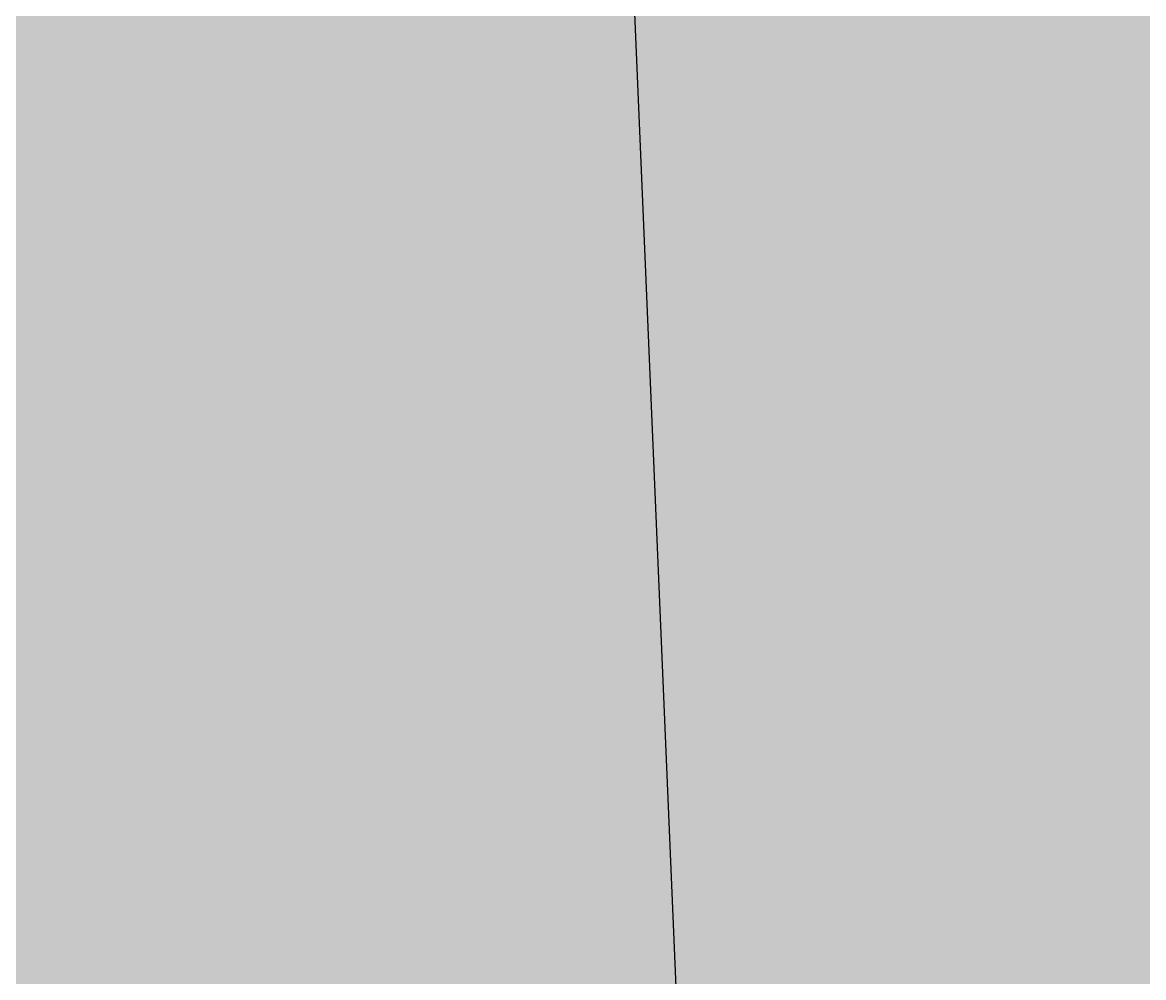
# Model space of a CAD drawing. Header units: millimetres. Extents: x 457 to 3457, y 154 to 6041.
# Drawn here: x 2173.14294 to 2173.19004, y 812.23355 to 812.27367 of the extents above; entities that cross this region are included whole.
import ezdxf

# ---------------------------------------------------------------- set-up
doc = ezdxf.new("R2010")
doc.units = ezdxf.units.MM
doc.layers.add('Background', color=7, linetype='Continuous')
doc.layers.add('Lines Runway', color=7, linetype='Continuous')

# ---------------------------------------------------------------- blocks, each defined once
blk = doc.blocks.new('TOT')
at = {"layer": 'Background', "true_color": 0x939495}
h = blk.add_hatch(color=252, dxfattribs=at)
h.dxf.hatch_style = 1
h.paths.add_polyline_path([(385.731342, -1843.484721), (362.389362, -1843.484721), (362.835935, -1853.96398)])
h.paths.add_polyline_path([(362.176287, -1838.484721), (349.603943, -1848.204277, -0.149217), (362.176287, -1843.484721), (362.389362, -1843.484721)])
h = blk.add_hatch(color=252, dxfattribs=at)
h.dxf.hatch_style = 1
h.paths.add_polyline_path([(340.621232, -1919.384811), (351.121232, -1919.384811), (351.121232, -1866.439288, -0.395918), (362.835935, -1853.96398), (362.389362, -1843.484721), (362.176287, -1843.484721, 0.395918), (340.621232, -1866.439288)])
at = {"layer": 'Lines Runway', "true_color": 0x636466, "transparency": 33554687}
h = blk.add_hatch(color=251, dxfattribs=at)
h.dxf.hatch_style = 1
h.paths.add_polyline_path([(508.731359, -271.64544, -0.718052), (550.032435, -257.714517, -0.015992), (568.131342, -283.138626), (568.131342, -231.021453, -0.125286), (508.731359, 2.315269), (508.731359, 336.469255, -0.718052), (550.032435, 350.400178, -0.015992), (568.131342, 324.976069), (568.131342, 375.803155, -0.056383), (526.837159, 477.445377), (466.231342, 477.445377, 0.40957), (496.235248, 506.961192, -0.296822), (514.534847, 534.103062, -0.038613), (508.731359, 609.139877), (508.731359, 758.989578, -0.767327), (551.649943, 770.489578), (584.351739, 713.848405, -0.005593), (589.704162, 704.333513), (593.412086, 723.155464), (523.165122, 844.826775, 0.048512), (514.722279, 856.639307, 0.181323), (496.231342, 807.326775, 0.414214), (421.231342, 882.326775), (383.731342, 882.326775), (383.731342, 869.826815), (383.731342, -370.99458), (-565.753347, -370.99458), (-565.753347, 2367.986699), (-689.753347, 2367.986699), (-689.753347, 2356.486699), (-614.753347, 2356.486699, -0.414214), (-577.253347, 2318.986699), (-577.439375, 732.988703, 0.414214), (-614.939375, 770.488703), (-619.939375, 770.488703, 0.38532), (-657.253347, 736.719318), (-657.439375, 732.988703, 0.488027), (-689.753347, 758.210395), (-689.753347, 724.855303, -0.386601), (-668.939375, 701.959424), (-668.939375, 536.13596), (-668.939375, 351.909554), (-668.939375, 167.683149), (-668.939375, 1.859685, -0.386601), (-689.753347, -21.036194), (-689.753347, -93.233474), (-672.154766, -123.715112, -0.131652), (-668.939375, -135.715112), (-668.939375, -183.61317), (-668.753347, -679.300278), (-668.753347, -845.123742, -0.388936), (-689.753347, -868.03662), (-689.753347, -916.894691), (-663.952077, -961.583801), (-645.753347, -993.104926), (-645.753347, -951.153021, -0.414214), (-619.753347, -925.153021), (-614.753347, -925.153021, -0.414214), (-588.753347, -951.153021), (-588.753347, -1235.513301), (-588.753347, -1275.513301, -0.414214), (-608.753347, -1295.513301), (-645.753347, -1295.513301), (-645.753347, -993.104926), (-689.753347, -916.894691), (-689.753347, -939.894691), (-671.968738, -970.698538, -0.131652), (-668.753347, -982.698538), (-668.753347, -1235.513301, -0.219217), (-689.753347, -1281.109353), (-689.753347, -1307.013301), (-607.253347, -1307.013301, 0.414214), (-577.253347, -1277.013301, 0.414214), (-547.253347, -1307.013301), (-352.821021, -1307.013301, 0.414214), (-322.821021, -1277.013301), (-322.821021, -943.653021), (-322.821021, -383.49458), (328.121232, -383.49458), (328.121232, -939.775731), (328.121232, -944.921309, 0.414214), (358.121232, -974.921309, 0.414214), (328.121232, -1004.921309), (328.121232, -1554.030097, 0.414218), (358.121699, -1584.030097), (366.23181, -1584.030097, 0.414211), (396.231342, -1554.029943), (396.231342, -1004.921136, 0.414212), (366.231342, -974.921309, 0.414215), (396.231342, -944.921134), (396.231342, -1004.921309), (396.231342, -1554.030097, 0.414214), (426.231342, -1584.030097), (466.231342, -1584.030097, 0.414214), (496.231342, -1554.030097), (496.231342, -1004.921309), (496.231342, -969.416206, 0.108351), (504.891596, -959.921309), (568.131342, -850.386856), (568.131342, -823.446094, -0.015992), (550.032435, -848.870203, -0.718052), (508.731359, -834.93928)])
h.paths.add_polyline_path([(383.731342, -939.42115, -0.39592), (362.176287, -962.375875, -0.395918), (340.621232, -939.421309), (340.621232, -395.99458), (383.731342, -395.99458)], flags=16)
h.paths.add_polyline_path([(406.688666, -588.79236, -0.414214), (429.688666, -565.79236), (458.689221, -565.79236, -0.414214), (481.689221, -588.79236), (481.689221, -939.421309, -0.414214), (458.689221, -962.421309), (429.688666, -962.421309, -0.414214), (406.688666, -939.421309)], flags=16)
h.paths.add_polyline_path([(406.688666, -517.79236), (406.688666, -167.163412, -0.414214), (429.688666, -144.163412), (458.689221, -144.163412, -0.414214), (481.689221, -167.163412), (481.689221, -517.79236, -0.414214), (458.689221, -540.79236), (429.688666, -540.79236, -0.414214)], flags=16)
h.paths.add_polyline_path([(383.731342, -1010.421309), (383.731342, -1548.530097, -0.395918), (362.176287, -1571.484664, -0.395918), (340.621232, -1548.530097), (340.621232, -1010.421309, -0.395918), (362.176287, -987.466742, -0.395918)], flags=16)
h.paths.add_polyline_path([(431.731342, -987.421309), (458.689141, -987.421309, -0.414215), (481.689221, -1010.421309), (481.689221, -1548.356712, -0.415314), (458.602691, -1571.530097), (431.731342, -1571.530097, -0.414214), (408.731342, -1548.530097), (408.731342, -1518.530058), (408.731342, -1010.421309, -0.414214)], flags=16)
h.paths.add_polyline_path([(466.231342, -131.663412), (478.910834, -131.663412, -0.155096), (496.231342, -137.168514), (496.231342, -101.663411, -0.414214)], flags=16)
h.paths.add_polyline_path([(409.644739, 441.945377), (408.731342, -96.163412, 0.414214), (431.731342, -119.163412), (460.731897, -119.163412, 0.414214), (483.731897, -96.163412), (483.731897, 412.908285, 0.411006), (432.2654, 464.942249, 0.409391)], flags=16)
h.paths.add_polyline_path([(-335.321021, -902.153021), (-542.753347, -902.153021, -0.414214), (-565.753347, -879.153021), (-565.753347, -395.99458), (-335.321021, -395.99458)], flags=16)
h.paths.add_polyline_path([(-335.321021, -948.153021), (-335.321021, -1272.513301, -0.414214), (-358.321021, -1295.513301), (-542.753347, -1295.513301, -0.414214), (-565.753347, -1272.513301), (-565.753347, -948.153021, -0.414214), (-542.753347, -925.153021), (-358.321021, -925.153021, -0.414214)], flags=16)
h.paths.add_polyline_path([(-614.753347, -902.153021), (-619.753347, -902.153021, -0.414214), (-645.753347, -876.153021), (-645.753347, -101.064945, -0.379575), (-619.939375, -78.169594), (-614.939375, -78.169594, -0.414214), (-588.939375, -104.169594), (-588.75335, -876.14049, -0.414355)], flags=16)
h.paths.add_polyline_path([(-614.939375, -55.169594), (-619.939375, -55.169594, -0.379575), (-645.753347, -32.274243), (-645.753347, 736.093352, -0.379575), (-619.939375, 758.988703), (-614.939375, 758.988703, -0.414214), (-588.939375, 732.988703), (-588.939375, -29.169594, -0.414214)], flags=16)
h.paths.add_polyline_path([(408.731342, 512.945377), (408.731342, 846.826815, -0.424007), (432.497583, 869.814047, -0.404487), (483.731897, 816.843467), (483.731897, 512.945377, -0.414214), (460.731897, 489.945377), (431.731342, 489.945377, -0.414214)], flags=16)
edge = h.paths.add_edge_path()
edge.add_line((328.121232, -939.775731), (328.121232, -383.49458))
edge.add_arc((358.121232, -944.921309), 30, 180, 270)
edge.add_arc((366.231342, -944.921309), 30, 270, 360)
edge.add_line((396.231342, 852.326775), (396.231342, -944.921309))
edge.add_line((-577.253347, -383.49458), (396.231342, -383.49458))
edge.add_line((478.910834, -974.921309), (315.621232, -974.921309))
edge.add_arc((298.121232, -943.653021), 30, 0, 90)
edge.add_line((328.121232, -939.775731), (328.121232, -2051.384811))
at = {"layer": 'Background'}
blk.add_line((362.176287, -1838.484721), (362.835935, -1853.96398), dxfattribs=at)

msp = doc.modelspace()

# ---------------------------------------------------------------- block references
at = {"layer": 'Background'}
msp.add_blockref('TOT', (1810.778231, 2655.78358), dxfattribs=at)

doc.saveas('drawing.dxf')
